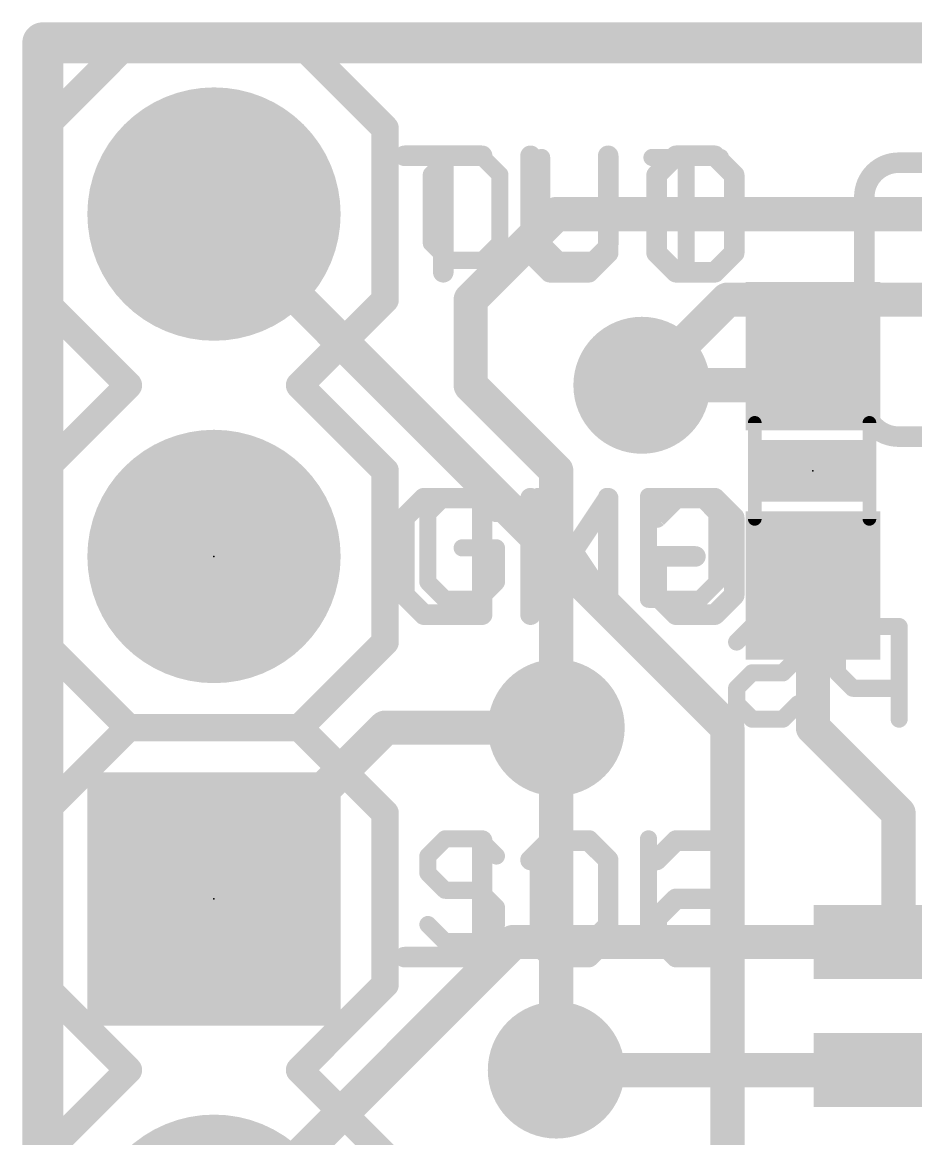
# Model space of a CAD drawing. Extents: x 0 to 108, y -22 to 15.
# Drawn here: x -0.15 to 6.48, y 7.11 to 15.39 of the extents above; entities that cross this region are included whole.
import ezdxf

# ---------------------------------------------------------------- set-up
doc = ezdxf.new("R2010")
doc.units = 0
for name, color, linetype in [('1', 12, 'CONTINUOUS'), ('16', 132, 'CONTINUOUS'), ('17', 110, 'CONTINUOUS'), ('18', 110, 'CONTINUOUS'), ('20', 53, 'CONTINUOUS'), ('21', 41, 'CONTINUOUS'), ('22', 40, 'CONTINUOUS'), ('23', 53, 'CONTINUOUS'), ('51', 53, 'CONTINUOUS')]:
    doc.layers.add(name, color=color, linetype=linetype)

# ---------------------------------------------------------------- blocks, each defined once
blk = doc.blocks.new('RECT')
blk.add_solid([(-0.5, -0.5), (0.5, -0.5), (-0.5, 0.5), (0.5, 0.5)])
blk = doc.blocks.new('SQUAREP')
blk.add_solid([(-0.5, -0.5), (0.5, -0.5), (-0.5, 0.5), (0.5, 0.5)])
blk = doc.blocks.new('ROUNDP')
at = {"const_width": 0.5}
blk.add_lwpolyline([(0, -0.25, 1), (0, 0.25, 1), (0, -0.25)], format="xyb", dxfattribs=at)
blk = doc.blocks.new('ROUNDV')
at = {"const_width": 0.5}
blk.add_lwpolyline([(0, -0.25, 1), (0, 0.25, 1), (0, -0.25)], format="xyb", dxfattribs=at)

msp = doc.modelspace()

# ---------------------------------------------------------------- linework, layer by layer
at = {"layer": '1'}
for points, const_width in [([(0, 15.24), (0, 0)], 0.3048), ([(15.24, 15.24), (0, 15.24)], 0.3048), ([(3.81, 13.97), (3.175, 13.335)], 0.254), ([(7.239, 13.97), (3.81, 13.97)], 0.254), ([(3.175, 12.7), (3.175, 13.335)], 0.254), ([(5.5, 12.7), (5.715, 12.915)], 0.254), ([(3.81, 12.065), (3.175, 12.7)], 0.254), ([(4.445, 12.7), (5.5, 12.7)], 0.254), ([(3.81, 10.16), (3.81, 12.065)], 0.254), ([(5.715, 11.215), (5.715, 10.16)], 0.254), ([(2.54, 10.16), (1.27, 8.89)], 0.254), ([(3.81, 10.16), (2.54, 10.16)], 0.254), ([(5.715, 10.16), (6.35, 9.525)], 0.254), ([(6.35, 9.525), (6.35, 8.6001)], 0.254), ([(3.49, 8.57), (1.27, 6.35)], 0.254), ([(6.3199, 8.57), (3.49, 8.57)], 0.254), ([(6.35, 8.6001), (6.3199, 8.57)], 0.254), ([(6.3199, 7.62), (3.81, 7.62)], 0.254)]:
    msp.add_lwpolyline(points, dxfattribs=dict(at, const_width=const_width))
for points, const_width in [([(0.0762, 15.24, 1), (-0.0762, 15.24)], 0.1524), ([(0, 15.3162, 1), (0, 15.1638)], 0.1524), ([(3.81, 14.0335, 1), (3.81, 13.9065)], 0.127), ([(3.8549, 13.9251, 1), (3.7651, 14.0149)], 0.127), ([(3.2385, 13.335, 1), (3.1115, 13.335)], 0.127), ([(3.1301, 13.3799, 1), (3.2199, 13.2901)], 0.127), ([(5.7599, 12.8701, 1), (5.6701, 12.9599)], 0.127), ([(3.2199, 12.7449, 1), (3.1301, 12.6551)], 0.127), ([(3.1115, 12.7, 1), (3.2385, 12.7)], 0.127), ([(4.445, 12.7635, 1), (4.445, 12.6365)], 0.127), ([(5.4551, 12.7449, 1), (5.5449, 12.6551)], 0.127), ([(5.5, 12.6365, 1), (5.5, 12.7635)], 0.127), ([(3.8735, 12.065, 1), (3.7465, 12.065)], 0.127), ([(3.7651, 12.0201, 1), (3.8549, 12.1099)], 0.127), ([(5.7785, 11.215, 1), (5.6515, 11.215)], 0.127), ([(2.54, 10.2235, 1), (2.54, 10.0965)], 0.127), ([(2.5849, 10.1151, 1), (2.4951, 10.2049)], 0.127), ([(3.81, 10.0965, 1), (3.81, 10.2235)], 0.127), ([(5.7599, 10.2049, 1), (5.6701, 10.1151)], 0.127), ([(3.7465, 10.16, 1), (3.8735, 10.16)], 0.127), ([(5.6515, 10.16, 1), (5.7785, 10.16)], 0.127), ([(6.4135, 9.525, 1), (6.2865, 9.525)], 0.127), ([(6.3051, 9.4801, 1), (6.3949, 9.5699)], 0.127), ([(1.2251, 8.9349, 1), (1.3149, 8.8451)], 0.127), ([(3.49, 8.6335, 1), (3.49, 8.5065)], 0.127), ([(3.5349, 8.5251, 1), (3.4451, 8.6149)], 0.127), ([(6.3949, 8.5552, 1), (6.3051, 8.645)], 0.127), ([(6.3199, 8.5065, 1), (6.3199, 8.6335)], 0.127), ([(6.275, 8.6149, 1), (6.3648, 8.5251)], 0.127), ([(6.2865, 8.6001, 1), (6.4135, 8.6001)], 0.127), ([(3.81, 7.6835, 1), (3.81, 7.5565)], 0.127), ([(6.3199, 7.5565, 1), (6.3199, 7.6835)], 0.127)]:
    msp.add_lwpolyline(points, format="xyb", dxfattribs=dict(at, const_width=const_width))
at = {"layer": '16'}
for points, const_width in [([(0, 15.24), (0, 0)], 0.2032), ([(15.24, 15.24), (0, 15.24)], 0.2032), ([(1.27, 13.97), (5.08, 10.16)], 0.254), ([(5.08, 13.335), (4.445, 12.7)], 0.254), ([(6.8072, 13.335), (5.08, 13.335)], 0.254), ([(3.81, 7.62), (3.81, 10.16)], 0.254), ([(5.08, 10.16), (5.08, 6.096)], 0.254)]:
    msp.add_lwpolyline(points, dxfattribs=dict(at, const_width=const_width))
for points, const_width in [([(0.0508, 15.24, 1), (-0.0508, 15.24)], 0.1016), ([(0, 15.2908, 1), (0, 15.1892)], 0.1016), ([(1.3149, 14.0149, 1), (1.2251, 13.9251)], 0.127), ([(5.08, 13.3985, 1), (5.08, 13.2715)], 0.127), ([(5.1249, 13.2901, 1), (5.0351, 13.3799)], 0.127), ([(4.4001, 12.7449, 1), (4.4899, 12.6551)], 0.127), ([(3.8735, 10.16, 1), (3.7465, 10.16)], 0.127), ([(5.1435, 10.16, 1), (5.0165, 10.16)], 0.127), ([(5.0351, 10.1151, 1), (5.1249, 10.2049)], 0.127), ([(3.7465, 7.62, 1), (3.8735, 7.62)], 0.127)]:
    msp.add_lwpolyline(points, format="xyb", dxfattribs=dict(at, const_width=const_width))
at = {"layer": '20', "const_width": 0.2032}
for points in [[(15.24, 15.24), (0, 15.24)], [(0, 15.24), (0, 0)]]:
    msp.add_lwpolyline(points, dxfattribs=at)
at = {"layer": '20', "const_width": 0.1016}
for points in [[(0, 15.2908, 1), (0, 15.1892)], [(0.0508, 15.24, 1), (-0.0508, 15.24)]]:
    msp.add_lwpolyline(points, format="xyb", dxfattribs=at)
at = {"layer": '21'}
for points, const_width in [([(0, 14.605), (0.635, 15.24)], 0.2032), ([(0.635, 15.24), (1.905, 15.24)], 0.2032), ([(1.905, 15.24), (2.54, 14.605)], 0.2032), ([(0, 13.335), (0, 14.605)], 0.2032), ([(2.54, 14.605), (2.54, 13.335)], 0.2032), ([(3.01, 14.3898), (2.8829, 14.2626)], 0.127), ([(3.2642, 14.3898), (3.01, 14.3898)], 0.127), ([(3.3913, 14.2626), (3.2642, 14.3898)], 0.127), ([(3.7015, 14.3898), (3.7015, 13.7542)], 0.127), ([(4.2099, 13.7542), (4.2099, 14.3898)], 0.127), ([(4.5201, 14.3898), (5.0285, 14.3898)], 0.127), ([(4.7743, 13.6271), (4.7743, 14.3898)], 0.127), ([(2.8829, 14.2626), (2.8829, 13.7542)], 0.127), ([(3.3913, 13.7542), (3.3913, 14.2626)], 0.127), ([(2.8829, 13.7542), (3.01, 13.6271)], 0.127), ([(3.2642, 13.6271), (3.3913, 13.7542)], 0.127), ([(3.7015, 13.7542), (3.8286, 13.6271)], 0.127), ([(4.0828, 13.6271), (4.2099, 13.7542)], 0.127), ([(3.01, 13.6271), (3.2642, 13.6271)], 0.127), ([(3.8286, 13.6271), (4.0828, 13.6271)], 0.127), ([(0.635, 12.7), (0, 13.335)], 0.2032), ([(2.54, 13.335), (1.905, 12.7)], 0.2032), ([(0, 12.065), (0.635, 12.7)], 0.2032), ([(1.905, 12.7), (2.54, 12.065)], 0.2032), ([(0, 10.795), (0, 12.065)], 0.2032), ([(2.54, 12.065), (2.54, 10.795)], 0.2032), ([(2.9846, 11.8752), (2.8575, 11.748)], 0.127), ([(3.2388, 11.8752), (2.9846, 11.8752)], 0.127), ([(3.3659, 11.748), (3.2388, 11.8752)], 0.127), ([(3.6761, 11.1125), (3.6761, 11.8752)], 0.127), ([(3.6761, 11.8752), (4.1845, 11.1125)], 0.127), ([(4.1845, 11.1125), (4.1845, 11.8752)], 0.127), ([(4.4947, 11.8752), (4.4947, 11.1125)], 0.127), ([(4.876, 11.8752), (4.4947, 11.8752)], 0.127), ([(5.0031, 11.748), (4.876, 11.8752)], 0.127), ([(2.8575, 11.748), (2.8575, 11.2396)], 0.127), ([(5.0031, 11.2396), (5.0031, 11.748)], 0.127), ([(3.3659, 11.4938), (3.1117, 11.4938)], 0.127), ([(3.3659, 11.2396), (3.3659, 11.4938)], 0.127), ([(2.8575, 11.2396), (2.9846, 11.1125)], 0.127), ([(3.2388, 11.1125), (3.3659, 11.2396)], 0.127), ([(4.876, 11.1125), (5.0031, 11.2396)], 0.127), ([(2.9846, 11.1125), (3.2388, 11.1125)], 0.127), ([(4.4947, 11.1125), (4.876, 11.1125)], 0.127), ([(0, 10.795), (0.635, 10.16)], 0.2032), ([(1.905, 10.16), (2.54, 10.795)], 0.2032), ([(0.635, 10.16), (0, 9.525)], 0.2032), ([(1.905, 10.16), (0.635, 10.16)], 0.2032), ([(0.635, 10.16), (1.905, 10.16)], 0.2032), ([(2.54, 9.525), (1.905, 10.16)], 0.2032), ([(0, 8.255), (0, 9.525)], 0.2032), ([(2.54, 9.525), (2.54, 8.255)], 0.2032), ([(2.9846, 9.3352), (2.8575, 9.208)], 0.127), ([(3.2388, 9.3352), (2.9846, 9.3352)], 0.127), ([(3.3659, 9.208), (3.2388, 9.3352)], 0.127), ([(3.8032, 9.3352), (3.6761, 9.208)], 0.127), ([(4.0574, 9.3352), (3.8032, 9.3352)], 0.127), ([(4.1845, 9.208), (4.0574, 9.3352)], 0.127), ([(4.4947, 9.3352), (4.4947, 8.5725)], 0.127), ([(2.8575, 9.208), (2.8575, 9.0809)], 0.127), ([(3.6761, 9.208), (3.6761, 8.6996)], 0.127), ([(2.8575, 9.0809), (2.9846, 8.9538)], 0.127), ([(2.9846, 8.9538), (3.2388, 8.9538)], 0.127), ([(3.2388, 8.9538), (3.3659, 8.8267)], 0.127), ([(3.3659, 8.8267), (3.3659, 8.6996)], 0.127), ([(2.9846, 8.5725), (2.8575, 8.6996)], 0.127), ([(3.3659, 8.6996), (3.2388, 8.5725)], 0.127), ([(3.6761, 8.6996), (3.8032, 8.5725)], 0.127), ([(4.0574, 8.5725), (4.1845, 8.6996)], 0.127), ([(3.2388, 8.5725), (2.9846, 8.5725)], 0.127), ([(3.8032, 8.5725), (4.0574, 8.5725)], 0.127), ([(4.4947, 8.5725), (5.0031, 8.5725)], 0.127), ([(0.635, 7.62), (0, 8.255)], 0.2032), ([(2.54, 8.255), (1.905, 7.62)], 0.2032), ([(0, 6.985), (0.635, 7.62)], 0.2032), ([(1.905, 7.62), (2.54, 6.985)], 0.2032)]:
    msp.add_lwpolyline(points, dxfattribs=dict(at, const_width=const_width))
for points, const_width in [([(0.635, 15.2908, 1), (0.635, 15.1892)], 0.1016), ([(0.6709, 15.2041, 1), (0.5991, 15.2759)], 0.1016), ([(1.9409, 15.2759, 1), (1.8691, 15.2041)], 0.1016), ([(1.905, 15.1892, 1), (1.905, 15.2908)], 0.1016), ([(0.0508, 14.605, 1), (-0.0508, 14.605)], 0.1016), ([(-0.0359, 14.6409, 1), (0.0359, 14.5691)], 0.1016), ([(2.5908, 14.605, 1), (2.4892, 14.605)], 0.1016), ([(2.5041, 14.5691, 1), (2.5759, 14.6409)], 0.1016), ([(3.01, 14.4215, 1), (3.01, 14.358)], 0.0635), ([(3.0325, 14.3673, 1), (2.9876, 14.4122)], 0.0635), ([(3.2867, 14.4122, 1), (3.2418, 14.3673)], 0.0635), ([(3.2642, 14.358, 1), (3.2642, 14.4215)], 0.0635), ([(3.7332, 14.3898, 1), (3.6697, 14.3898)], 0.0635), ([(4.2417, 14.3898, 1), (4.1782, 14.3898)], 0.0635), ([(4.5201, 14.4215, 1), (4.5201, 14.358)], 0.0635), ([(4.806, 14.3898, 1), (4.7425, 14.3898)], 0.0635), ([(5.0285, 14.358, 1), (5.0285, 14.4215)], 0.0635), ([(2.8604, 14.2851, 1), (2.9054, 14.2402)], 0.0635), ([(2.9147, 14.2626, 1), (2.8512, 14.2626)], 0.0635), ([(3.4231, 14.2626, 1), (3.3596, 14.2626)], 0.0635), ([(3.3689, 14.2402, 1), (3.4138, 14.2851)], 0.0635), ([(2.9054, 13.7767, 1), (2.8604, 13.7318)], 0.0635), ([(2.8512, 13.7542, 1), (2.9147, 13.7542)], 0.0635), ([(3.3596, 13.7542, 1), (3.4231, 13.7542)], 0.0635), ([(3.4138, 13.7318, 1), (3.3689, 13.7767)], 0.0635), ([(3.7239, 13.7767, 1), (3.679, 13.7318)], 0.0635), ([(3.6697, 13.7542, 1), (3.7332, 13.7542)], 0.0635), ([(4.1782, 13.7542, 1), (4.2417, 13.7542)], 0.0635), ([(4.2324, 13.7318, 1), (4.1875, 13.7767)], 0.0635), ([(3.01, 13.6589, 1), (3.01, 13.5953)], 0.0635), ([(2.9876, 13.6046, 1), (3.0325, 13.6496)], 0.0635), ([(3.2418, 13.6496, 1), (3.2867, 13.6046)], 0.0635), ([(3.2642, 13.5953, 1), (3.2642, 13.6589)], 0.0635), ([(3.8286, 13.6589, 1), (3.8286, 13.5953)], 0.0635), ([(3.8061, 13.6046, 1), (3.851, 13.6496)], 0.0635), ([(4.0604, 13.6496, 1), (4.1053, 13.6046)], 0.0635), ([(4.0828, 13.5953, 1), (4.0828, 13.6589)], 0.0635), ([(4.7425, 13.6271, 1), (4.806, 13.6271)], 0.0635), ([(0.0359, 13.3709, 1), (-0.0359, 13.2991)], 0.1016), ([(2.5759, 13.2991, 1), (2.5041, 13.3709)], 0.1016), ([(-0.0508, 13.335, 1), (0.0508, 13.335)], 0.1016), ([(2.4892, 13.335, 1), (2.5908, 13.335)], 0.1016), ([(0.6709, 12.6641, 1), (0.5991, 12.7359)], 0.1016), ([(0.5991, 12.6641, 1), (0.6709, 12.7359)], 0.1016), ([(1.9409, 12.7359, 1), (1.8691, 12.6641)], 0.1016), ([(1.8691, 12.7359, 1), (1.9409, 12.6641)], 0.1016), ([(0.0508, 12.065, 1), (-0.0508, 12.065)], 0.1016), ([(-0.0359, 12.1009, 1), (0.0359, 12.0291)], 0.1016), ([(2.5908, 12.065, 1), (2.4892, 12.065)], 0.1016), ([(2.5041, 12.0291, 1), (2.5759, 12.1009)], 0.1016), ([(2.9846, 11.9069, 1), (2.9846, 11.8434)], 0.0635), ([(3.0071, 11.8527, 1), (2.9622, 11.8976)], 0.0635), ([(3.2613, 11.8976, 1), (3.2164, 11.8527)], 0.0635), ([(3.2388, 11.8434, 1), (3.2388, 11.9069)], 0.0635), ([(3.7078, 11.8752, 1), (3.6443, 11.8752)], 0.0635), ([(3.7025, 11.8928, 1), (3.6497, 11.8575)], 0.0635), ([(4.2163, 11.8752, 1), (4.1528, 11.8752)], 0.0635), ([(4.5264, 11.8752, 1), (4.4629, 11.8752)], 0.0635), ([(4.4947, 11.9069, 1), (4.4947, 11.8434)], 0.0635), ([(4.8984, 11.8976, 1), (4.8535, 11.8527)], 0.0635), ([(4.876, 11.8434, 1), (4.876, 11.9069)], 0.0635), ([(2.8893, 11.748, 1), (2.8257, 11.748)], 0.0635), ([(2.835, 11.7705, 1), (2.88, 11.7256)], 0.0635), ([(3.3435, 11.7256, 1), (3.3884, 11.7705)], 0.0635), ([(5.0348, 11.748, 1), (4.9713, 11.748)], 0.0635), ([(4.9806, 11.7256, 1), (5.0255, 11.7705)], 0.0635), ([(3.1117, 11.5256, 1), (3.1117, 11.4621)], 0.0635), ([(3.3977, 11.4938, 1), (3.3342, 11.4938)], 0.0635), ([(3.3659, 11.4621, 1), (3.3659, 11.5256)], 0.0635), ([(2.8257, 11.2396, 1), (2.8893, 11.2396)], 0.0635), ([(2.88, 11.2621, 1), (2.835, 11.2172)], 0.0635), ([(3.3342, 11.2396, 1), (3.3977, 11.2396)], 0.0635), ([(3.3884, 11.2172, 1), (3.3435, 11.2621)], 0.0635), ([(4.9713, 11.2396, 1), (5.0348, 11.2396)], 0.0635), ([(5.0255, 11.2172, 1), (4.9806, 11.2621)], 0.0635), ([(2.9846, 11.1443, 1), (2.9846, 11.0808)], 0.0635), ([(2.9622, 11.09, 1), (3.0071, 11.135)], 0.0635), ([(3.2164, 11.135, 1), (3.2613, 11.09)], 0.0635), ([(3.2388, 11.0808, 1), (3.2388, 11.1443)], 0.0635), ([(3.6443, 11.1125, 1), (3.7078, 11.1125)], 0.0635), ([(4.1528, 11.1125, 1), (4.2163, 11.1125)], 0.0635), ([(4.1581, 11.0949, 1), (4.2109, 11.1301)], 0.0635), ([(4.4947, 11.1443, 1), (4.4947, 11.0808)], 0.0635), ([(4.4629, 11.1125, 1), (4.5264, 11.1125)], 0.0635), ([(4.8535, 11.135, 1), (4.8984, 11.09)], 0.0635), ([(4.876, 11.0808, 1), (4.876, 11.1443)], 0.0635), ([(0.0359, 10.8309, 1), (-0.0359, 10.7591)], 0.1016), ([(2.5759, 10.7591, 1), (2.5041, 10.8309)], 0.1016), ([(-0.0508, 10.795, 1), (0.0508, 10.795)], 0.1016), ([(2.4892, 10.795, 1), (2.5908, 10.795)], 0.1016), ([(0.635, 10.2108, 1), (0.635, 10.1092)], 0.1016), ([(0.635, 10.2108, 1), (0.635, 10.1092)], 0.1016), ([(0.6709, 10.1241, 1), (0.5991, 10.1959)], 0.1016), ([(0.5991, 10.1241, 1), (0.6709, 10.1959)], 0.1016), ([(1.9409, 10.1959, 1), (1.8691, 10.1241)], 0.1016), ([(1.8691, 10.1959, 1), (1.9409, 10.1241)], 0.1016), ([(1.905, 10.1092, 1), (1.905, 10.2108)], 0.1016), ([(1.905, 10.1092, 1), (1.905, 10.2108)], 0.1016), ([(0.0508, 9.525, 1), (-0.0508, 9.525)], 0.1016), ([(-0.0359, 9.5609, 1), (0.0359, 9.4891)], 0.1016), ([(2.5908, 9.525, 1), (2.4892, 9.525)], 0.1016), ([(2.5041, 9.4891, 1), (2.5759, 9.5609)], 0.1016), ([(2.9846, 9.3669, 1), (2.9846, 9.3034)], 0.0635), ([(3.0071, 9.3127, 1), (2.9622, 9.3576)], 0.0635), ([(3.2613, 9.3576, 1), (3.2164, 9.3127)], 0.0635), ([(3.2388, 9.3034, 1), (3.2388, 9.3669)], 0.0635), ([(3.8032, 9.3669, 1), (3.8032, 9.3034)], 0.0635), ([(3.8256, 9.3127, 1), (3.7807, 9.3576)], 0.0635), ([(4.0799, 9.3576, 1), (4.035, 9.3127)], 0.0635), ([(4.0574, 9.3034, 1), (4.0574, 9.3669)], 0.0635), ([(4.5264, 9.3352, 1), (4.4629, 9.3352)], 0.0635), ([(2.8893, 9.208, 1), (2.8257, 9.208)], 0.0635), ([(2.835, 9.2305, 1), (2.88, 9.1856)], 0.0635), ([(3.3435, 9.1856, 1), (3.3884, 9.2305)], 0.0635), ([(3.7078, 9.208, 1), (3.6443, 9.208)], 0.0635), ([(3.6536, 9.2305, 1), (3.6985, 9.1856)], 0.0635), ([(4.1621, 9.1856, 1), (4.207, 9.2305)], 0.0635), ([(2.8257, 9.0809, 1), (2.8893, 9.0809)], 0.0635), ([(2.88, 9.1034, 1), (2.835, 9.0585)], 0.0635), ([(2.9846, 8.9856, 1), (2.9846, 8.9221)], 0.0635), ([(2.9622, 8.9314, 1), (3.0071, 8.9763)], 0.0635), ([(3.2613, 8.9763, 1), (3.2164, 8.9314)], 0.0635), ([(3.2388, 8.9221, 1), (3.2388, 8.9856)], 0.0635), ([(3.3977, 8.8267, 1), (3.3342, 8.8267)], 0.0635), ([(3.3435, 8.8043, 1), (3.3884, 8.8492)], 0.0635), ([(2.88, 8.7221, 1), (2.835, 8.6772)], 0.0635), ([(3.3342, 8.6996, 1), (3.3977, 8.6996)], 0.0635), ([(3.3884, 8.6772, 1), (3.3435, 8.7221)], 0.0635), ([(3.6443, 8.6996, 1), (3.7078, 8.6996)], 0.0635), ([(3.6985, 8.7221, 1), (3.6536, 8.6772)], 0.0635), ([(4.207, 8.6772, 1), (4.1621, 8.7221)], 0.0635), ([(2.9846, 8.6043, 1), (2.9846, 8.5407)], 0.0635), ([(2.9622, 8.55, 1), (3.0071, 8.595)], 0.0635), ([(3.2164, 8.595, 1), (3.2613, 8.55)], 0.0635), ([(3.2388, 8.5407, 1), (3.2388, 8.6043)], 0.0635), ([(3.8032, 8.6043, 1), (3.8032, 8.5407)], 0.0635), ([(3.7807, 8.55, 1), (3.8256, 8.595)], 0.0635), ([(4.035, 8.595, 1), (4.0799, 8.55)], 0.0635), ([(4.0574, 8.5407, 1), (4.0574, 8.6043)], 0.0635), ([(4.4947, 8.6043, 1), (4.4947, 8.5407)], 0.0635), ([(5.0031, 8.5407, 1), (5.0031, 8.6043)], 0.0635), ([(4.4629, 8.5725, 1), (4.5264, 8.5725)], 0.0635), ([(0.0359, 8.2909, 1), (-0.0359, 8.2191)], 0.1016), ([(-0.0508, 8.255, 1), (0.0508, 8.255)], 0.1016), ([(2.4892, 8.255, 1), (2.5908, 8.255)], 0.1016), ([(2.5759, 8.2191, 1), (2.5041, 8.2909)], 0.1016), ([(0.6709, 7.5841, 1), (0.5991, 7.6559)], 0.1016), ([(0.5991, 7.5841, 1), (0.6709, 7.6559)], 0.1016), ([(1.9409, 7.6559, 1), (1.8691, 7.5841)], 0.1016), ([(1.8691, 7.6559, 1), (1.9409, 7.5841)], 0.1016)]:
    msp.add_lwpolyline(points, format="xyb", dxfattribs=dict(at, const_width=const_width))
at = {"layer": '22'}
for points, const_width in [([(3.2598, 14.4025), (2.6835, 14.4025)], 0.1524), ([(2.9717, 13.5382), (2.9717, 14.4025)], 0.1524), ([(3.6191, 13.6823), (3.6191, 14.4025)], 0.1524), ([(4.1953, 14.4025), (4.1953, 13.6823)], 0.1524), ([(4.5546, 14.2585), (4.6986, 14.4025)], 0.1524), ([(4.6986, 14.4025), (4.9867, 14.4025)], 0.1524), ([(4.9867, 14.4025), (5.1308, 14.2585)], 0.1524), ([(8.89, 14.351), (6.35, 14.351)], 0.1524), ([(4.5546, 13.6823), (4.5546, 14.2585)], 0.1524), ([(5.1308, 14.2585), (5.1308, 13.6823)], 0.1524), ([(6.096, 14.097), (6.096, 12.573)], 0.1524), ([(3.7631, 13.5382), (3.6191, 13.6823)], 0.1524), ([(4.1953, 13.6823), (4.0512, 13.5382)], 0.1524), ([(4.6986, 13.5382), (4.5546, 13.6823)], 0.1524), ([(5.1308, 13.6823), (4.9867, 13.5382)], 0.1524), ([(4.0512, 13.5382), (3.7631, 13.5382)], 0.1524), ([(4.9867, 13.5382), (4.6986, 13.5382)], 0.1524), ([(6.35, 12.319), (8.89, 12.319)], 0.1524), ([(2.6835, 11.7185), (2.8276, 11.8625)], 0.1524), ([(2.8276, 11.8625), (3.2598, 11.8625)], 0.1524), ([(3.2598, 11.8625), (3.2598, 10.9982)], 0.1524), ([(4.1953, 11.8625), (3.6191, 10.9982)], 0.1524), ([(3.6191, 10.9982), (3.6191, 11.8625)], 0.1524), ([(4.1953, 10.9982), (4.1953, 11.8625)], 0.1524), ([(4.5546, 11.7185), (4.6986, 11.8625)], 0.1524), ([(4.6986, 11.8625), (4.9867, 11.8625)], 0.1524), ([(4.9867, 11.8625), (5.1308, 11.7185)], 0.1524), ([(2.6835, 11.1423), (2.6835, 11.7185)], 0.1524), ([(5.1308, 11.7185), (5.1308, 11.1423)], 0.1524), ([(4.5546, 11.1423), (4.5546, 11.4304)], 0.1524), ([(4.5546, 11.4304), (4.8427, 11.4304)], 0.1524), ([(2.8276, 10.9982), (2.6835, 11.1423)], 0.1524), ([(4.6986, 10.9982), (4.5546, 11.1423)], 0.1524), ([(5.1308, 11.1423), (4.9867, 10.9982)], 0.1524), ([(3.2598, 10.9982), (2.8276, 10.9982)], 0.1524), ([(4.9867, 10.9982), (4.6986, 10.9982)], 0.1524), ([(5.1484, 10.7955), (5.2628, 10.9099)], 0.127), ([(5.2628, 10.9099), (5.4916, 10.9099)], 0.127), ([(5.4916, 10.9099), (5.606, 10.7955)], 0.127), ([(6.0112, 10.9099), (5.8968, 10.7955)], 0.127), ([(6.3544, 10.9099), (6.0112, 10.9099)], 0.127), ([(6.3544, 10.2235), (6.3544, 10.9099)], 0.127), ([(5.606, 10.7955), (5.606, 10.6811)], 0.127), ([(5.8968, 10.7955), (5.8968, 10.5667)], 0.127), ([(5.606, 10.6811), (5.4916, 10.5667)], 0.127), ([(5.2628, 10.5667), (5.1484, 10.4523)], 0.127), ([(5.4916, 10.5667), (5.2628, 10.5667)], 0.127), ([(5.8968, 10.5667), (6.0112, 10.4523)], 0.127), ([(5.1484, 10.4523), (5.1484, 10.3379)], 0.127), ([(6.0112, 10.4523), (6.3544, 10.4523)], 0.127), ([(5.1484, 10.3379), (5.2628, 10.2235)], 0.127), ([(5.4916, 10.2235), (5.606, 10.3379)], 0.127), ([(5.2628, 10.2235), (5.4916, 10.2235)], 0.127), ([(3.2598, 9.3225), (3.2598, 8.4582)], 0.1524), ([(3.6191, 9.1785), (3.7631, 9.3225)], 0.1524), ([(3.7631, 9.3225), (4.0512, 9.3225)], 0.1524), ([(4.0512, 9.3225), (4.1953, 9.1785)], 0.1524), ([(4.5546, 9.1785), (4.6986, 9.3225)], 0.1524), ([(4.6986, 9.3225), (4.9867, 9.3225)], 0.1524), ([(4.9867, 9.3225), (5.1308, 9.1785)], 0.1524), ([(4.1953, 9.1785), (4.1953, 8.6023)], 0.1524), ([(5.1308, 9.1785), (5.1308, 9.0344)], 0.1524), ([(5.1308, 9.0344), (4.9867, 8.8904)], 0.1524), ([(4.6986, 8.8904), (4.5546, 8.7463)], 0.1524), ([(4.9867, 8.8904), (4.6986, 8.8904)], 0.1524), ([(4.5546, 8.7463), (4.5546, 8.6023)], 0.1524), ([(3.7631, 8.4582), (3.6191, 8.6023)], 0.1524), ([(4.1953, 8.6023), (4.0512, 8.4582)], 0.1524), ([(4.5546, 8.6023), (4.6986, 8.4582)], 0.1524), ([(4.9867, 8.4582), (5.1308, 8.6023)], 0.1524), ([(3.2598, 8.4582), (2.6835, 8.4582)], 0.1524), ([(4.0512, 8.4582), (3.7631, 8.4582)], 0.1524), ([(4.6986, 8.4582), (4.9867, 8.4582)], 0.1524)]:
    msp.add_lwpolyline(points, dxfattribs=dict(at, const_width=const_width))
for points, const_width in [([(2.6835, 14.4406, 1), (2.6835, 14.3644)], 0.0762), ([(3.0098, 14.4025, 1), (2.9336, 14.4025)], 0.0762), ([(3.2598, 14.3644, 1), (3.2598, 14.4406)], 0.0762), ([(3.6572, 14.4025, 1), (3.581, 14.4025)], 0.0762), ([(4.2334, 14.4025, 1), (4.1572, 14.4025)], 0.0762), ([(4.6986, 14.4406, 1), (4.6986, 14.3644)], 0.0762), ([(4.7256, 14.3756, 1), (4.6717, 14.4295)], 0.0762), ([(5.0137, 14.4295, 1), (4.9598, 14.3756)], 0.0762), ([(4.9867, 14.3644, 1), (4.9867, 14.4406)], 0.0762), ([(6.35, 14.351, 0.4142), (6.096, 14.097)], 0.1524), ([(6.35, 14.3891, 1), (6.35, 14.3129)], 0.0762), ([(6.35, 14.3129, 1), (6.35, 14.3891)], 0.0762), ([(4.5927, 14.2585, 1), (4.5165, 14.2585)], 0.0762), ([(5.1689, 14.2585, 1), (5.0927, 14.2585)], 0.0762), ([(4.5276, 14.2854, 1), (4.5815, 14.2315)], 0.0762), ([(5.1039, 14.2315, 1), (5.1577, 14.2854)], 0.0762), ([(6.1341, 14.097, 1), (6.0579, 14.097)], 0.0762), ([(6.0579, 14.097, 1), (6.1341, 14.097)], 0.0762), ([(3.646, 13.7092, 1), (3.5921, 13.6553)], 0.0762), ([(4.2222, 13.6553, 1), (4.1683, 13.7092)], 0.0762), ([(4.5815, 13.7092, 1), (4.5276, 13.6553)], 0.0762), ([(5.1577, 13.6553, 1), (5.1039, 13.7092)], 0.0762), ([(3.581, 13.6823, 1), (3.6572, 13.6823)], 0.0762), ([(4.1572, 13.6823, 1), (4.2334, 13.6823)], 0.0762), ([(4.5165, 13.6823, 1), (4.5927, 13.6823)], 0.0762), ([(5.0927, 13.6823, 1), (5.1689, 13.6823)], 0.0762), ([(3.7631, 13.5763, 1), (3.7631, 13.5001)], 0.0762), ([(3.7362, 13.5113, 1), (3.7901, 13.5651)], 0.0762), ([(4.0243, 13.5651, 1), (4.0782, 13.5113)], 0.0762), ([(4.0512, 13.5001, 1), (4.0512, 13.5763)], 0.0762), ([(4.6986, 13.5763, 1), (4.6986, 13.5001)], 0.0762), ([(4.6717, 13.5113, 1), (4.7256, 13.5651)], 0.0762), ([(4.9598, 13.5651, 1), (5.0137, 13.5113)], 0.0762), ([(4.9867, 13.5001, 1), (4.9867, 13.5763)], 0.0762), ([(2.9336, 13.5382, 1), (3.0098, 13.5382)], 0.0762), ([(6.096, 12.573, 0.4142), (6.35, 12.319)], 0.1524), ([(6.1341, 12.573, 1), (6.0579, 12.573)], 0.0762), ([(6.0579, 12.573, 1), (6.1341, 12.573)], 0.0762), ([(6.35, 12.3571, 1), (6.35, 12.2809)], 0.0762), ([(6.35, 12.2809, 1), (6.35, 12.3571)], 0.0762), ([(2.8276, 11.9006, 1), (2.8276, 11.8244)], 0.0762), ([(2.8545, 11.8356, 1), (2.8007, 11.8895)], 0.0762), ([(3.2979, 11.8625, 1), (3.2217, 11.8625)], 0.0762), ([(3.2598, 11.8244, 1), (3.2598, 11.9006)], 0.0762), ([(3.6572, 11.8625, 1), (3.581, 11.8625)], 0.0762), ([(4.2334, 11.8625, 1), (4.1572, 11.8625)], 0.0762), ([(4.227, 11.8414, 1), (4.1636, 11.8837)], 0.0762), ([(4.6986, 11.9006, 1), (4.6986, 11.8244)], 0.0762), ([(4.7256, 11.8356, 1), (4.6717, 11.8895)], 0.0762), ([(5.0137, 11.8895, 1), (4.9598, 11.8356)], 0.0762), ([(4.9867, 11.8244, 1), (4.9867, 11.9006)], 0.0762), ([(2.7216, 11.7185, 1), (2.6454, 11.7185)], 0.0762), ([(2.6566, 11.7454, 1), (2.7105, 11.6915)], 0.0762), ([(4.5276, 11.7454, 1), (4.5815, 11.6915)], 0.0762), ([(5.1689, 11.7185, 1), (5.0927, 11.7185)], 0.0762), ([(5.1039, 11.6915, 1), (5.1577, 11.7454)], 0.0762), ([(4.5927, 11.4304, 1), (4.5165, 11.4304)], 0.0762), ([(4.5546, 11.4685, 1), (4.5546, 11.3923)], 0.0762), ([(4.8427, 11.3923, 1), (4.8427, 11.4685)], 0.0762), ([(2.7105, 11.1692, 1), (2.6566, 11.1153)], 0.0762), ([(2.6454, 11.1423, 1), (2.7216, 11.1423)], 0.0762), ([(4.5815, 11.1692, 1), (4.5276, 11.1153)], 0.0762), ([(4.5165, 11.1423, 1), (4.5927, 11.1423)], 0.0762), ([(5.0927, 11.1423, 1), (5.1689, 11.1423)], 0.0762), ([(5.1577, 11.1153, 1), (5.1039, 11.1692)], 0.0762), ([(2.8276, 11.0363, 1), (2.8276, 10.9601)], 0.0762), ([(2.8007, 10.9713, 1), (2.8545, 11.0251)], 0.0762), ([(3.2217, 10.9982, 1), (3.2979, 10.9982)], 0.0762), ([(3.2598, 10.9601, 1), (3.2598, 11.0363)], 0.0762), ([(3.5874, 11.0193, 1), (3.6508, 10.9771)], 0.0762), ([(3.581, 10.9982, 1), (3.6572, 10.9982)], 0.0762), ([(4.1572, 10.9982, 1), (4.2334, 10.9982)], 0.0762), ([(4.6986, 11.0363, 1), (4.6986, 10.9601)], 0.0762), ([(4.6717, 10.9713, 1), (4.7256, 11.0251)], 0.0762), ([(4.9598, 11.0251, 1), (5.0137, 10.9713)], 0.0762), ([(4.9867, 10.9601, 1), (4.9867, 11.0363)], 0.0762), ([(5.2628, 10.9416, 1), (5.2628, 10.8781)], 0.0635), ([(5.2853, 10.8874, 1), (5.2404, 10.9323)], 0.0635), ([(5.5141, 10.9323, 1), (5.4692, 10.8874)], 0.0635), ([(5.4916, 10.8781, 1), (5.4916, 10.9416)], 0.0635), ([(6.0112, 10.9416, 1), (6.0112, 10.8781)], 0.0635), ([(6.0337, 10.8874, 1), (5.9888, 10.9323)], 0.0635), ([(6.3862, 10.9099, 1), (6.3227, 10.9099)], 0.0635), ([(6.3544, 10.8781, 1), (6.3544, 10.9416)], 0.0635), ([(5.126, 10.8179, 1), (5.1709, 10.773)], 0.0635), ([(5.6378, 10.7955, 1), (5.5743, 10.7955)], 0.0635), ([(5.5836, 10.773, 1), (5.6285, 10.8179)], 0.0635), ([(5.9286, 10.7955, 1), (5.8651, 10.7955)], 0.0635), ([(5.8744, 10.8179, 1), (5.9193, 10.773)], 0.0635), ([(5.5743, 10.6811, 1), (5.6378, 10.6811)], 0.0635), ([(5.6285, 10.6586, 1), (5.5836, 10.7035)], 0.0635), ([(5.2628, 10.5984, 1), (5.2628, 10.5349)], 0.0635), ([(5.2853, 10.5442, 1), (5.2404, 10.5891)], 0.0635), ([(5.4692, 10.5891, 1), (5.5141, 10.5442)], 0.0635), ([(5.4916, 10.5349, 1), (5.4916, 10.5984)], 0.0635), ([(5.9193, 10.5891, 1), (5.8744, 10.5442)], 0.0635), ([(5.8651, 10.5667, 1), (5.9286, 10.5667)], 0.0635), ([(5.1802, 10.4523, 1), (5.1167, 10.4523)], 0.0635), ([(5.126, 10.4747, 1), (5.1709, 10.4298)], 0.0635), ([(6.0112, 10.484, 1), (6.0112, 10.4205)], 0.0635), ([(5.9888, 10.4298, 1), (6.0337, 10.4747)], 0.0635), ([(6.3544, 10.4205, 1), (6.3544, 10.484)], 0.0635), ([(5.1709, 10.3603, 1), (5.126, 10.3154)], 0.0635), ([(5.1167, 10.3379, 1), (5.1802, 10.3379)], 0.0635), ([(5.6285, 10.3154, 1), (5.5836, 10.3603)], 0.0635), ([(5.2628, 10.2553, 1), (5.2628, 10.1918)], 0.0635), ([(5.2404, 10.201, 1), (5.2853, 10.246)], 0.0635), ([(5.4692, 10.246, 1), (5.5141, 10.201)], 0.0635), ([(5.4916, 10.1918, 1), (5.4916, 10.2553)], 0.0635), ([(6.3227, 10.2235, 1), (6.3862, 10.2235)], 0.0635), ([(3.2979, 9.3225, 1), (3.2217, 9.3225)], 0.0762), ([(3.7631, 9.3606, 1), (3.7631, 9.2844)], 0.0762), ([(3.7901, 9.2956, 1), (3.7362, 9.3495)], 0.0762), ([(4.0782, 9.3495, 1), (4.0243, 9.2956)], 0.0762), ([(4.0512, 9.2844, 1), (4.0512, 9.3606)], 0.0762), ([(4.6986, 9.3606, 1), (4.6986, 9.2844)], 0.0762), ([(4.7256, 9.2956, 1), (4.6717, 9.3495)], 0.0762), ([(5.0137, 9.3495, 1), (4.9598, 9.2956)], 0.0762), ([(4.9867, 9.2844, 1), (4.9867, 9.3606)], 0.0762), ([(3.5921, 9.2054, 1), (3.646, 9.1515)], 0.0762), ([(4.2334, 9.1785, 1), (4.1572, 9.1785)], 0.0762), ([(4.1683, 9.1515, 1), (4.2222, 9.2054)], 0.0762), ([(4.5276, 9.2054, 1), (4.5815, 9.1515)], 0.0762), ([(5.1689, 9.1785, 1), (5.0927, 9.1785)], 0.0762), ([(5.1039, 9.1515, 1), (5.1577, 9.2054)], 0.0762), ([(5.1577, 9.0075, 1), (5.1039, 9.0614)], 0.0762), ([(5.0927, 9.0344, 1), (5.1689, 9.0344)], 0.0762), ([(4.6986, 8.9285, 1), (4.6986, 8.8523)], 0.0762), ([(4.7256, 8.8634, 1), (4.6717, 8.9173)], 0.0762), ([(4.9598, 8.9173, 1), (5.0137, 8.8634)], 0.0762), ([(4.9867, 8.8523, 1), (4.9867, 8.9285)], 0.0762), ([(4.5276, 8.7733, 1), (4.5815, 8.7194)], 0.0762), ([(4.5927, 8.7463, 1), (4.5165, 8.7463)], 0.0762), ([(3.646, 8.6292, 1), (3.5921, 8.5753)], 0.0762), ([(4.1572, 8.6023, 1), (4.2334, 8.6023)], 0.0762), ([(4.2222, 8.5753, 1), (4.1683, 8.6292)], 0.0762), ([(4.5815, 8.6292, 1), (4.5276, 8.5753)], 0.0762), ([(4.5165, 8.6023, 1), (4.5927, 8.6023)], 0.0762), ([(5.1577, 8.5753, 1), (5.1039, 8.6292)], 0.0762), ([(2.6835, 8.4963, 1), (2.6835, 8.4201)], 0.0762), ([(3.2598, 8.4201, 1), (3.2598, 8.4963)], 0.0762), ([(3.7631, 8.4963, 1), (3.7631, 8.4201)], 0.0762), ([(4.0512, 8.4201, 1), (4.0512, 8.4963)], 0.0762), ([(4.6986, 8.4963, 1), (4.6986, 8.4201)], 0.0762), ([(4.9867, 8.4201, 1), (4.9867, 8.4963)], 0.0762), ([(3.2217, 8.4582, 1), (3.2979, 8.4582)], 0.0762), ([(3.7362, 8.4313, 1), (3.7901, 8.4851)], 0.0762), ([(4.0243, 8.4851, 1), (4.0782, 8.4313)], 0.0762), ([(4.6717, 8.4313, 1), (4.7256, 8.4851)], 0.0762), ([(4.9598, 8.4851, 1), (5.0137, 8.4313)], 0.0762)]:
    msp.add_lwpolyline(points, format="xyb", dxfattribs=dict(at, const_width=const_width))
at = {"layer": '23'}
for p in [(5.715, 12.065), (1.27, 11.43), (1.27, 8.89)]:
    msp.add_point(p, dxfattribs=at)
at = {"layer": '51', "const_width": 0.1016}
for points in [[(5.283, 11.709), (5.283, 12.421)], [(6.134, 11.709), (6.134, 12.421)]]:
    msp.add_lwpolyline(points, dxfattribs=at)
at = {"layer": '51', "const_width": 0.0508}
for points in [[(5.3084, 12.421, 1), (5.2576, 12.421)], [(6.1594, 12.421, 1), (6.1086, 12.421)], [(5.2576, 11.709, 1), (5.3084, 11.709)], [(6.1086, 11.709, 1), (6.1594, 11.709)]]:
    msp.add_lwpolyline(points, format="xyb", dxfattribs=at)

# ---------------------------------------------------------------- block references
at = {"layer": '1', "xscale": 1.1, "rotation": 90}
for p in [(5.715, 12.915), (5.715, 11.215)]:
    msp.add_blockref('RECT', p, dxfattribs=at)
at = {"layer": '1', "xscale": 0.55, "yscale": 1.2, "rotation": 270}
for p in [(6.3199, 8.57), (6.3199, 7.62)]:
    msp.add_blockref('RECT', p, dxfattribs=at)
at = {"layer": '17', "xscale": 1.8796, "yscale": 1.8796, "rotation": 180}
for p in [(1.27, 13.97), (1.27, 13.97), (1.27, 11.43), (1.27, 11.43)]:
    msp.add_blockref('ROUNDP', p, dxfattribs=at)
at = {"layer": '17', "xscale": 1.8796, "yscale": 1.8796}
for name, p in [('SQUAREP', (1.27, 8.89)), ('SQUAREP', (1.27, 8.89)), ('ROUNDP', (1.27, 6.35)), ('ROUNDP', (1.27, 6.35))]:
    msp.add_blockref(name, p, dxfattribs=at)
at = {"layer": '18', "xscale": 1.016, "yscale": 1.016}
for p in [(4.445, 12.7), (4.445, 12.7), (3.81, 10.16), (3.81, 10.16), (3.81, 7.62), (3.81, 7.62)]:
    msp.add_blockref('ROUNDV', p, dxfattribs=at)
at = {"layer": '21', "xscale": 0.4572, "yscale": 0.762, "rotation": 90}
msp.add_blockref('RECT', (5.715, 12.065), dxfattribs=at)
at = {"layer": '51'}
for p, xscale, yscale, rotation in [((1.27, 13.97), 0.508, 0.508, 90), ((5.7099, 12.6453), 0.5001, 0.95, 90), ((1.27, 11.43), 0.508, 0.508, 90), ((5.7099, 11.4769), 0.5001, 0.95, 90), ((1.27, 8.89), 0.508, 0.508, 270)]:
    msp.add_blockref('RECT', p, dxfattribs=dict(at, xscale=xscale, yscale=yscale, rotation=rotation))

doc.saveas('drawing.dxf')
